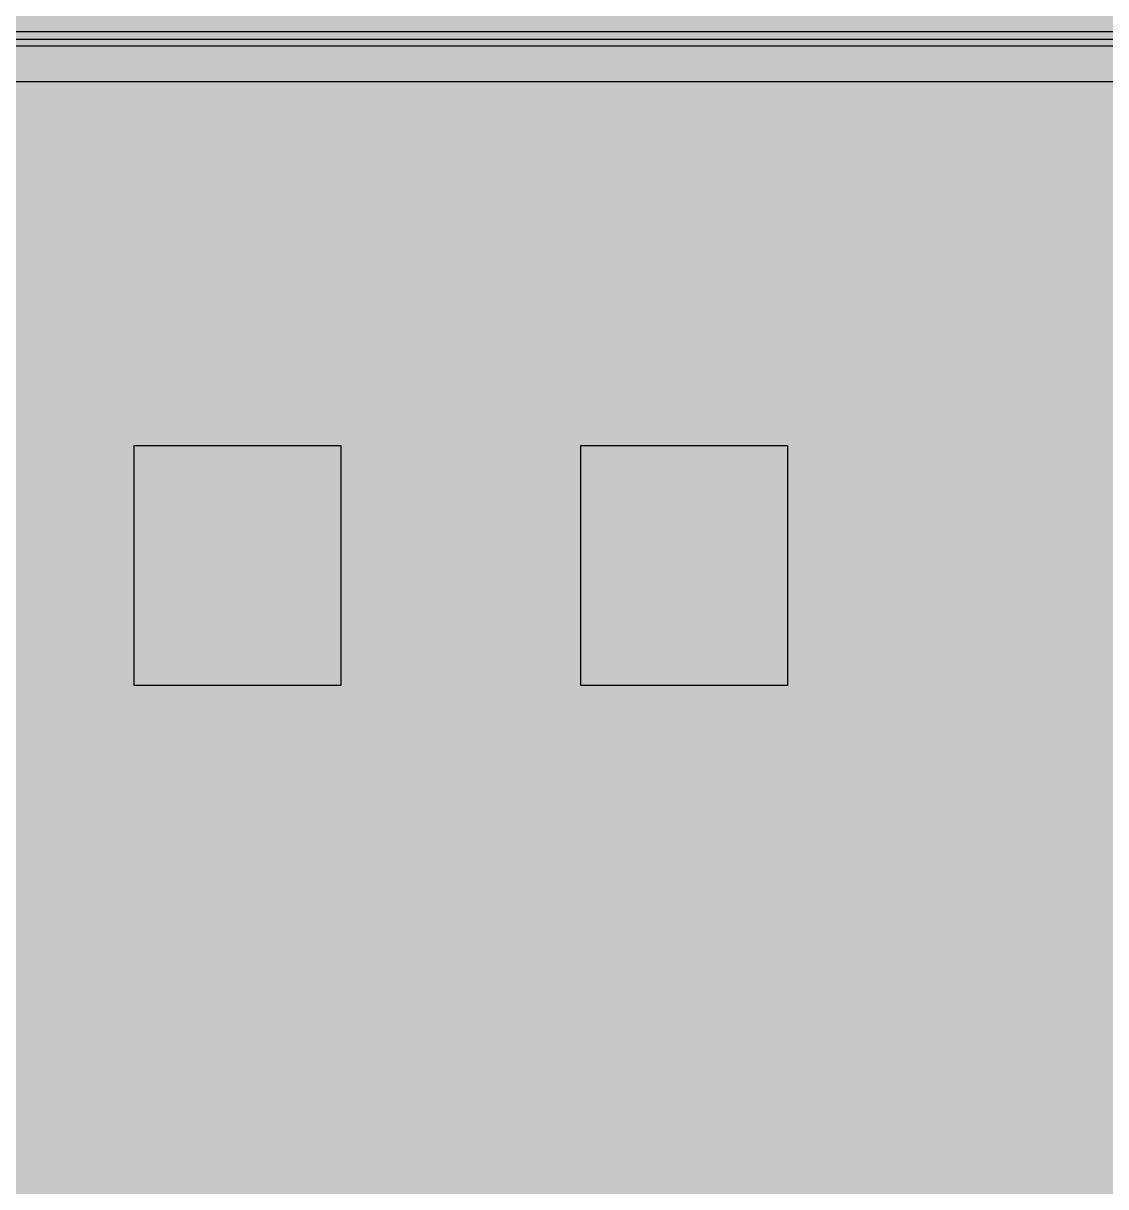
# Model space of a CAD drawing. Header units: millimetres. Extents: x 0 to 966, y -664 to 90.
# Drawn here: x 786.01 to 826.19, y 24.77 to 67.93 of the extents above; entities that cross this region are included whole.
import ezdxf

# ---------------------------------------------------------------- set-up
doc = ezdxf.new("R2010")
doc.units = ezdxf.units.MM
for name, color, linetype in [('HDL_BODY', 7, 'Continuous'), ('HDL_COLOUR', 7, 'Continuous'), ('HDL_DETAIL', 7, 'Continuous'), ('HDL_PRINT', 7, 'Continuous')]:
    doc.layers.add(name, color=color, linetype=linetype)

# ---------------------------------------------------------------- blocks, each defined once
blk = doc.blocks.new('M_R8.16.1-CD_FRONT')
at = {"layer": 'HDL_BODY', "true_color": 0x202126}
blk.add_hatch(color=250, dxfattribs=at).paths.add_polyline_path([(0, 0), (144, 0), (144, 90), (0, 90)])
at = {"layer": 'HDL_BODY', "true_color": 0x2a2a30}
blk.add_hatch(color=250, dxfattribs=at).paths.add_polyline_path([(0.4, 20.52), (143.6, 20.52), (143.6, 68.31), (0.4, 68.31)])
at = {"layer": 'HDL_COLOUR', "true_color": 0x0d0e11}
for points in [[(40.122, 52.271), (47.793, 52.271), (47.793, 43.368), (40.122, 43.368), (40.122, 52.271)], [(56.702, 52.271), (64.373, 52.271), (64.373, 43.368), (56.702, 43.368), (56.702, 52.271)]]:
    blk.add_hatch(color=168, dxfattribs=at).paths.add_polyline_path(points)
at = {"layer": 'HDL_COLOUR', "true_color": 0x37393d}
for points in [[(41.503, 47.642), (46.413, 47.642), (46.413, 49.155), (41.503, 49.155)], [(58.082, 47.642), (62.992, 47.642), (62.992, 49.155), (58.082, 49.155)]]:
    blk.add_hatch(color=250, dxfattribs=at).paths.add_polyline_path(points)
at = {"layer": 'HDL_PRINT', "true_color": 0xdee1e9}
for points in [[(37.565, 52.272), (38.006, 52.272), (38.006, 49.363), (37.565, 49.363), (37.565, 52.272)], [(54.145, 52.272), (54.586, 52.272), (54.586, 49.363), (54.145, 49.363), (54.145, 52.272)], [(43.032, 41.078), (43.913, 42.574), (44.797, 41.078), (43.032, 41.078)], [(59.612, 41.078), (60.493, 42.663), (61.463, 41.078), (59.612, 41.078)], [(44.443, 38.873), (44.883, 38.698), (44.857, 38.621), (44.831, 38.549), (44.803, 38.483), (44.773, 38.423), (44.741, 38.367), (44.707, 38.317), (44.669, 38.272), (44.628, 38.232), (44.582, 38.197), (44.532, 38.168), (44.496, 38.139), (44.45, 38.11), (44.394, 38.083), (44.332, 38.058), (44.266, 38.036), (44.198, 38.018), (44.13, 38.004), (44.064, 37.996), (44.002, 37.993), (43.911, 37.995), (43.827, 38.001), (43.748, 38.012), (43.675, 38.027), (43.606, 38.047), (43.54, 38.071), (43.475, 38.099), (43.411, 38.132), (43.345, 38.169), (43.278, 38.211), (43.208, 38.257), (43.162, 38.329), (43.121, 38.401), (43.084, 38.474), (43.052, 38.548), (43.023, 38.624), (43, 38.702), (42.98, 38.783), (42.965, 38.866), (42.955, 38.953), (42.948, 39.044), (42.946, 39.138), (42.948, 39.232), (42.955, 39.321), (42.965, 39.408), (42.98, 39.491), (43, 39.571), (43.023, 39.649), (43.052, 39.726), (43.084, 39.8), (43.121, 39.874), (43.162, 39.946), (43.208, 40.019), (43.278, 40.064), (43.345, 40.106), (43.411, 40.143), (43.475, 40.176), (43.54, 40.204), (43.606, 40.228), (43.675, 40.248), (43.748, 40.263), (43.827, 40.274), (43.911, 40.281), (44.002, 40.283), (44.082, 40.281), (44.161, 40.273), (44.238, 40.259), (44.315, 40.241), (44.389, 40.217), (44.46, 40.188), (44.528, 40.153), (44.592, 40.113), (44.653, 40.069), (44.708, 40.019), (44.741, 39.985), (44.773, 39.951), (44.803, 39.915), (44.829, 39.875), (44.851, 39.832), (44.869, 39.784), (44.88, 39.729), (44.883, 39.667), (44.443, 39.578), (44.438, 39.616), (44.424, 39.654), (44.402, 39.692), (44.374, 39.729), (44.341, 39.767), (44.305, 39.805), (44.267, 39.843), (44.229, 39.848), (44.191, 39.86), (44.154, 39.877), (44.116, 39.895), (44.078, 39.912), (44.041, 39.925), (44.002, 39.929), (43.937, 39.925), (43.872, 39.914), (43.81, 39.897), (43.75, 39.875), (43.694, 39.849), (43.644, 39.819), (43.599, 39.787), (43.562, 39.754), (43.535, 39.701), (43.509, 39.648), (43.485, 39.593), (43.462, 39.537), (43.441, 39.479), (43.423, 39.419), (43.407, 39.355), (43.396, 39.287), (43.389, 39.215), (43.386, 39.138), (43.389, 39.061), (43.396, 38.989), (43.407, 38.921), (43.423, 38.857), (43.441, 38.796), (43.462, 38.738), (43.485, 38.681), (43.509, 38.627), (43.535, 38.573), (43.562, 38.519), (43.599, 38.487), (43.644, 38.455), (43.694, 38.426), (43.75, 38.399), (43.81, 38.376), (43.872, 38.359), (43.937, 38.348), (44.002, 38.344), (44.041, 38.349), (44.078, 38.363), (44.116, 38.386), (44.154, 38.414), (44.191, 38.447), (44.229, 38.482), (44.267, 38.519), (44.301, 38.527), (44.332, 38.55), (44.362, 38.585), (44.389, 38.63), (44.411, 38.684), (44.428, 38.744), (44.439, 38.808), (44.443, 38.873)]]:
    blk.add_hatch(color=254, dxfattribs=at).paths.add_polyline_path(points)
h = blk.add_hatch(color=254, dxfattribs=at)
h.paths.add_polyline_path([(38.625, 44.779), (38.623, 44.672), (38.618, 44.572), (38.609, 44.478), (38.598, 44.39), (38.585, 44.307), (38.569, 44.228), (38.551, 44.152), (38.532, 44.08), (38.512, 44.01), (38.49, 43.942), (38.468, 43.875), (38.446, 43.809), (38.418, 43.739), (38.382, 43.674), (38.337, 43.614), (38.285, 43.559), (38.226, 43.511), (38.16, 43.469), (38.087, 43.434), (38.009, 43.406), (37.925, 43.385), (37.835, 43.373), (37.741, 43.368), (37.669, 43.373), (37.598, 43.385), (37.528, 43.406), (37.458, 43.434), (37.39, 43.469), (37.324, 43.511), (37.26, 43.559), (37.199, 43.614), (37.141, 43.674), (37.086, 43.739), (37.035, 43.809), (36.993, 43.875), (36.955, 43.942), (36.92, 44.01), (36.889, 44.08), (36.861, 44.152), (36.837, 44.228), (36.817, 44.307), (36.8, 44.39), (36.787, 44.478), (36.778, 44.572), (36.772, 44.672), (36.771, 44.779), (36.772, 44.887), (36.778, 44.991), (36.787, 45.093), (36.8, 45.19), (36.817, 45.284), (36.837, 45.374), (36.861, 45.46), (36.889, 45.543), (36.92, 45.622), (36.955, 45.698), (36.993, 45.77), (37.035, 45.838), (37.086, 45.925), (37.141, 45.996), (37.199, 46.054), (37.26, 46.098), (37.324, 46.132), (37.39, 46.156), (37.458, 46.172), (37.528, 46.182), (37.598, 46.187), (37.669, 46.188), (37.741, 46.189), (37.827, 46.188), (37.91, 46.187), (37.988, 46.183), (38.062, 46.176), (38.13, 46.163), (38.194, 46.145), (38.252, 46.119), (38.304, 46.085), (38.349, 46.041), (38.388, 45.986), (38.421, 45.918), (38.446, 45.838), (38.468, 45.77), (38.49, 45.698), (38.512, 45.622), (38.532, 45.543), (38.551, 45.46), (38.569, 45.374), (38.585, 45.284), (38.598, 45.19), (38.609, 45.093), (38.618, 44.991), (38.623, 44.887), (38.625, 44.779)])
h.paths.add_polyline_path([(38.271, 44.779), (38.27, 44.875), (38.27, 44.97), (38.269, 45.064), (38.266, 45.155), (38.262, 45.243), (38.256, 45.327), (38.248, 45.406), (38.237, 45.48), (38.223, 45.547), (38.206, 45.607), (38.184, 45.659), (38.151, 45.715), (38.113, 45.765), (38.069, 45.807), (38.021, 45.843), (37.97, 45.872), (37.915, 45.895), (37.858, 45.911), (37.8, 45.921), (37.741, 45.924), (37.679, 45.92), (37.624, 45.908), (37.576, 45.887), (37.533, 45.858), (37.494, 45.821), (37.457, 45.776), (37.423, 45.722), (37.39, 45.659), (37.365, 45.607), (37.342, 45.547), (37.319, 45.48), (37.297, 45.406), (37.277, 45.327), (37.26, 45.243), (37.244, 45.155), (37.232, 45.064), (37.222, 44.97), (37.216, 44.875), (37.214, 44.779), (37.216, 44.685), (37.222, 44.596), (37.232, 44.511), (37.244, 44.43), (37.26, 44.353), (37.277, 44.281), (37.297, 44.213), (37.319, 44.15), (37.342, 44.09), (37.365, 44.035), (37.39, 43.984), (37.423, 43.923), (37.457, 43.869), (37.494, 43.824), (37.533, 43.787), (37.576, 43.759), (37.624, 43.739), (37.679, 43.726), (37.741, 43.722), (37.8, 43.726), (37.858, 43.735), (37.915, 43.751), (37.97, 43.774), (38.021, 43.803), (38.069, 43.838), (38.113, 43.88), (38.151, 43.929), (38.184, 43.984), (38.206, 44.035), (38.223, 44.09), (38.237, 44.15), (38.248, 44.213), (38.256, 44.281), (38.262, 44.353), (38.266, 44.43), (38.269, 44.511), (38.27, 44.596), (38.27, 44.685), (38.271, 44.779)])
h = blk.add_hatch(color=254, dxfattribs=at)
h.paths.add_polyline_path([(55.291, 44.779), (55.289, 44.672), (55.284, 44.572), (55.276, 44.478), (55.264, 44.39), (55.251, 44.307), (55.235, 44.228), (55.217, 44.152), (55.198, 44.08), (55.178, 44.01), (55.157, 43.942), (55.135, 43.875), (55.112, 43.809), (55.067, 43.744), (55.017, 43.684), (54.964, 43.628), (54.907, 43.577), (54.847, 43.53), (54.782, 43.489), (54.714, 43.454), (54.643, 43.424), (54.568, 43.4), (54.489, 43.383), (54.407, 43.372), (54.321, 43.368), (54.249, 43.373), (54.177, 43.385), (54.106, 43.406), (54.036, 43.434), (53.968, 43.469), (53.902, 43.511), (53.838, 43.559), (53.777, 43.614), (53.719, 43.674), (53.665, 43.739), (53.615, 43.809), (53.573, 43.875), (53.534, 43.942), (53.499, 44.01), (53.467, 44.08), (53.44, 44.152), (53.416, 44.228), (53.396, 44.307), (53.379, 44.39), (53.367, 44.478), (53.358, 44.572), (53.352, 44.672), (53.35, 44.779), (53.352, 44.887), (53.358, 44.991), (53.367, 45.093), (53.379, 45.19), (53.396, 45.284), (53.416, 45.374), (53.44, 45.46), (53.467, 45.543), (53.499, 45.622), (53.534, 45.698), (53.573, 45.77), (53.615, 45.838), (53.665, 45.925), (53.719, 45.996), (53.777, 46.054), (53.838, 46.098), (53.902, 46.132), (53.968, 46.156), (54.036, 46.172), (54.106, 46.182), (54.177, 46.187), (54.249, 46.188), (54.321, 46.189), (54.407, 46.188), (54.489, 46.187), (54.568, 46.183), (54.643, 46.176), (54.714, 46.163), (54.782, 46.145), (54.847, 46.119), (54.907, 46.085), (54.964, 46.041), (55.017, 45.986), (55.067, 45.918), (55.112, 45.838), (55.135, 45.77), (55.157, 45.698), (55.178, 45.622), (55.198, 45.543), (55.217, 45.46), (55.235, 45.374), (55.251, 45.284), (55.264, 45.19), (55.276, 45.093), (55.284, 44.991), (55.289, 44.887), (55.291, 44.779)])
h.paths.add_polyline_path([(54.85, 44.779), (54.85, 44.875), (54.85, 44.97), (54.849, 45.064), (54.846, 45.155), (54.842, 45.243), (54.836, 45.327), (54.827, 45.406), (54.816, 45.48), (54.802, 45.547), (54.783, 45.607), (54.761, 45.659), (54.731, 45.715), (54.7, 45.765), (54.666, 45.807), (54.628, 45.843), (54.584, 45.872), (54.533, 45.895), (54.473, 45.911), (54.403, 45.921), (54.321, 45.924), (54.259, 45.92), (54.204, 45.908), (54.155, 45.887), (54.111, 45.858), (54.072, 45.821), (54.035, 45.776), (54, 45.722), (53.967, 45.659), (53.943, 45.607), (53.92, 45.547), (53.897, 45.48), (53.876, 45.406), (53.856, 45.327), (53.838, 45.243), (53.822, 45.155), (53.809, 45.064), (53.799, 44.97), (53.793, 44.875), (53.791, 44.779), (53.793, 44.685), (53.799, 44.596), (53.809, 44.511), (53.822, 44.43), (53.838, 44.353), (53.856, 44.281), (53.876, 44.213), (53.897, 44.15), (53.92, 44.09), (53.943, 44.035), (53.967, 43.984), (54, 43.923), (54.035, 43.869), (54.072, 43.824), (54.111, 43.787), (54.155, 43.759), (54.204, 43.739), (54.259, 43.726), (54.321, 43.722), (54.403, 43.726), (54.473, 43.735), (54.533, 43.751), (54.584, 43.774), (54.628, 43.803), (54.666, 43.838), (54.7, 43.88), (54.731, 43.929), (54.761, 43.984), (54.783, 44.035), (54.802, 44.09), (54.816, 44.15), (54.827, 44.213), (54.836, 44.281), (54.842, 44.353), (54.846, 44.43), (54.849, 44.511), (54.85, 44.596), (54.85, 44.685), (54.85, 44.779)])
h = blk.add_hatch(color=254, dxfattribs=at)
h.paths.add_polyline_path([(59.612, 40.283), (60.493, 40.283), (60.563, 40.283), (60.624, 40.281), (60.678, 40.276), (60.725, 40.267), (60.768, 40.251), (60.807, 40.227), (60.844, 40.194), (60.907, 40.19), (60.962, 40.179), (61.011, 40.162), (61.055, 40.14), (61.094, 40.113), (61.131, 40.084), (61.165, 40.052), (61.198, 40.019), (61.232, 39.981), (61.265, 39.938), (61.298, 39.891), (61.331, 39.842), (61.364, 39.793), (61.397, 39.746), (61.43, 39.704), (61.463, 39.667), (61.463, 39.608), (61.463, 39.549), (61.463, 39.49), (61.463, 39.431), (61.463, 39.372), (61.463, 39.314), (61.463, 39.255), (61.463, 39.196), (61.463, 39.138), (61.463, 39.079), (61.463, 39.021), (61.463, 38.962), (61.463, 38.903), (61.463, 38.844), (61.463, 38.785), (61.463, 38.726), (61.463, 38.667), (61.463, 38.608), (61.43, 38.571), (61.397, 38.528), (61.364, 38.481), (61.331, 38.432), (61.298, 38.383), (61.265, 38.336), (61.232, 38.294), (61.198, 38.257), (61.165, 38.224), (61.131, 38.192), (61.094, 38.162), (61.055, 38.135), (61.011, 38.112), (60.962, 38.094), (60.907, 38.083), (60.844, 38.079), (60.807, 38.074), (60.768, 38.062), (60.725, 38.045), (60.678, 38.027), (60.624, 38.01), (60.563, 37.997), (60.493, 37.993), (59.612, 37.993), (59.612, 40.283)])
h.paths.add_polyline_path([(60.053, 39.843), (60.053, 38.433), (60.404, 38.433), (60.484, 38.433), (60.551, 38.433), (60.602, 38.433), (60.639, 38.433), (60.661, 38.433), (60.669, 38.433), (60.713, 38.433), (60.754, 38.436), (60.79, 38.444), (60.819, 38.458), (60.837, 38.483), (60.844, 38.519), (60.878, 38.524), (60.903, 38.539), (60.924, 38.561), (60.943, 38.59), (60.964, 38.623), (60.99, 38.66), (61.023, 38.698), (61.023, 38.76), (61.023, 38.816), (61.023, 38.868), (61.023, 38.918), (61.023, 38.968), (61.023, 39.02), (61.023, 39.076), (61.023, 39.138), (61.023, 39.204), (61.023, 39.268), (61.023, 39.331), (61.023, 39.39), (61.023, 39.446), (61.023, 39.496), (61.023, 39.541), (61.023, 39.578), (60.985, 39.616), (60.957, 39.644), (60.934, 39.667), (60.91, 39.69), (60.882, 39.717), (60.844, 39.754), (60.837, 39.791), (60.819, 39.817), (60.79, 39.832), (60.754, 39.84), (60.713, 39.843), (60.669, 39.843), (60.63, 39.843), (60.591, 39.843), (60.548, 39.843), (60.501, 39.843), (60.448, 39.843), (60.388, 39.843), (60.318, 39.843), (60.053, 39.843)])
at = {"layer": 'HDL_DETAIL', "color": 251, "true_color": 0x52555c}
blk.add_lwpolyline([(0.001, 22.301), (144, 22.301), (144, 67.61), (0.001, 67.61), (0.001, 22.301)], close=True, dxfattribs=at)
for points in [[(0.001, 67.344), (143.205, 67.344)], [(0.001, 67.344), (143.205, 67.344)], [(0.001, 67.344), (143.205, 67.344)], [(0.001, 67.344), (143.205, 67.344)], [(0.001, 67.344), (143.205, 67.344)], [(0.001, 67.344), (143.205, 67.344)], [(0.001, 67.344), (143.205, 67.344)], [(0.001, 67.344), (143.205, 67.344)], [(0.001, 67.344), (143.205, 67.344)], [(0.001, 67.344), (143.205, 67.344)], [(0.001, 67.344), (143.205, 67.344)], [(0.001, 67.344), (143.205, 67.344)], [(0.001, 67.344), (143.205, 67.344)], [(0.001, 67.344), (143.205, 67.344)], [(0.001, 67.344), (143.205, 67.344)], [(0.001, 67.344), (143.205, 67.344)], [(0.001, 67.344), (143.205, 67.344)], [(0.001, 67.344), (143.205, 67.344)], [(0.001, 67.344), (143.205, 67.344)], [(0.001, 67.344), (143.205, 67.344)], [(0.001, 67.344), (143.205, 67.344)], [(143.03, 67.079), (0.265, 67.079)], [(143.03, 67.079), (0.265, 67.079)], [(143.03, 67.079), (0.265, 67.079)], [(143.03, 67.079), (0.265, 67.079)], [(143.03, 67.079), (0.265, 67.079)], [(143.03, 67.079), (0.265, 67.079)], [(143.03, 67.079), (0.265, 67.079)], [(143.03, 67.079), (0.265, 67.079)], [(143.03, 67.079), (0.265, 67.079)], [(143.03, 67.079), (0.265, 67.079)], [(143.03, 67.079), (0.265, 67.079)], [(143.03, 67.079), (0.265, 67.079)], [(143.03, 67.079), (0.265, 67.079)], [(143.03, 67.079), (0.265, 67.079)], [(143.03, 67.079), (0.265, 67.079)], [(143.03, 67.079), (0.265, 67.079)], [(143.03, 67.079), (0.265, 67.079)], [(143.03, 67.079), (0.265, 67.079)], [(143.03, 67.079), (0.265, 67.079)], [(143.03, 67.079), (0.265, 67.079)], [(143.03, 67.079), (0.265, 67.079)], [(142.943, 65.758), (0.265, 65.758)], [(142.943, 65.758), (0.265, 65.758)], [(142.943, 65.758), (0.265, 65.758)], [(142.943, 65.758), (0.265, 65.758)], [(142.943, 65.758), (0.265, 65.758)], [(142.943, 65.758), (0.265, 65.758)], [(142.943, 65.758), (0.265, 65.758)], [(142.943, 65.758), (0.265, 65.758)], [(142.943, 65.758), (0.265, 65.758)], [(142.943, 65.758), (0.265, 65.758)], [(142.943, 65.758), (0.265, 65.758)], [(142.943, 65.758), (0.265, 65.758)], [(142.943, 65.758), (0.265, 65.758)], [(142.943, 65.758), (0.265, 65.758)], [(142.943, 65.758), (0.265, 65.758)], [(142.943, 65.758), (0.265, 65.758)], [(142.943, 65.758), (0.265, 65.758)], [(142.943, 65.758), (0.265, 65.758)], [(142.943, 65.758), (0.265, 65.758)], [(142.943, 65.758), (0.265, 65.758)], [(142.943, 65.758), (0.265, 65.758)]]:
    blk.add_lwpolyline(points, dxfattribs=at)
at = {"layer": 'HDL_DETAIL', "color": 250, "true_color": 0x3c3e44}
for points in [[(40.122, 52.271), (47.793, 52.271), (47.793, 43.368), (40.122, 43.368), (40.122, 52.271)], [(56.702, 52.271), (64.373, 52.271), (64.373, 43.368), (56.702, 43.368), (56.702, 52.271)]]:
    blk.add_lwpolyline(points, close=True, dxfattribs=at)

msp = doc.modelspace()

# ---------------------------------------------------------------- block references
msp.add_blockref('M_R8.16.1-CD_FRONT', (750, 0))

doc.saveas('drawing.dxf')
